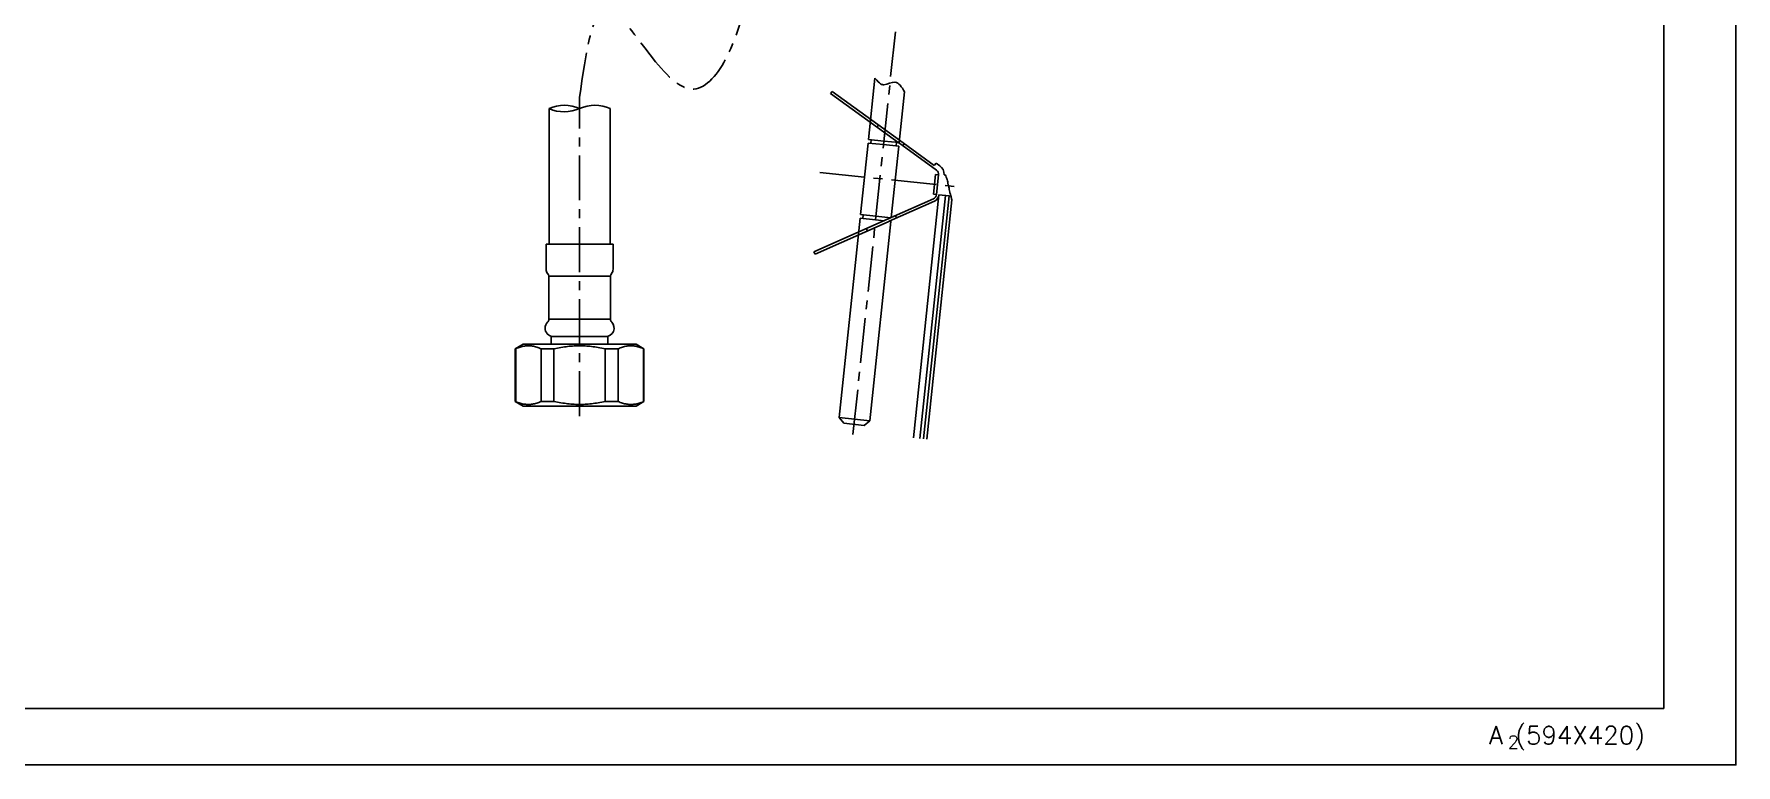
# Model space of a CAD drawing. Extents: x 21489 to 22083, y -3026 to -2606.
# Drawn here: x 21752.5 to 22083.3, y -3026.2 to -2884.1 of the extents above; entities that cross this region are included whole.
import ezdxf

# ---------------------------------------------------------------- set-up
doc = ezdxf.new("R2010")
doc.units = 0
doc.header["$LTSCALE"] = 7
doc.header["$MEASUREMENT"] = 0
doc.linetypes.add('CENTER', pattern=[2, 1.25, -0.25, 0.25, -0.25])
doc.layers.get('0').update_dxf_attribs({"color": 2, "linetype": 'CONTINUOUS'})
for name, color, linetype in [('CL', 1, 'CENTER'), ('D', 2, 'CONTINUOUS'), ('DWG', 7, 'CONTINUOUS'), ('HT', 3, 'CONTINUOUS'), ('TXT', 4, 'CONTINUOUS')]:
    doc.layers.add(name, color=color, linetype=linetype)
doc.styles.add('GHS', font='ROMANS.shx', dxfattribs={"bigfont": 'GHS.shx'})

msp = doc.modelspace()

# ---------------------------------------------------------------- linework, layer by layer
at = {"linetype": 'Continuous'}
msp.add_lwpolyline([(21489.31243, -3026.23662), (22083.31243, -3026.23662), (22083.31243, -2606.23662), (21489.31243, -2606.23662)], close=True, dxfattribs=at)
at = {"color": 2, "linetype": 'Continuous'}
for centre, radius, start, end in [((21855.61802, -2905.16573), 7.2244, 65.8926324, 114.5287656), ((21855.56961, -2892.00231), 7.22139, 245.88184, 294.539558), ((21861.51958, -2905.17054), 7.22879, 65.4869489, 114.0916531)]:
    msp.add_arc(centre, radius, start, end, dxfattribs=at)
at = {"layer": 'CL'}
for p, q in [((21911.695, -2961.98793), (21920.91368, -2874.3213)), ((21858.56881, -2958.43406), (21858.56881, -2896.4262)), ((21905.23628, -2911.00395), (21931.69889, -2913.7866))]:
    msp.add_line(p, q, dxfattribs=at)
msp.add_spline([(21858.56881, -2896.4262), (21863.99709, -2879.34853), (21879.80038, -2894.72696), (21890.88316, -2877.70815), (21890.85925, -2857.61522)], degree=3, dxfattribs=at)
at = {"layer": 'D'}
for p, q in [((21852.56881, -2931.21103), (21864.56881, -2931.21103)), ((21864.56881, -2939.56808), (21852.56881, -2939.56808))]:
    msp.add_line(p, q, dxfattribs=at)
msp.add_open_spline([(21921.72176, -2895.32294), (21921.17335, -2894.40704), (21920.16906, -2892.72976), (21918.02959, -2894.22706), (21916.96926, -2893.85856), (21915.96533, -2892.69207)], degree=3, knots=[0, 0, 0, 0, 2.649884544, 4.852652358, 6.032148156, 6.032148156, 6.032148156, 6.032148156], dxfattribs=at)
at = {"layer": 'DWG'}
for p, q in [((21915.96533, -2892.69207), (21914.71432, -2904.58895)), ((21907.35866, -2895.65134), (21907.65257, -2895.24684)), ((21907.35866, -2895.65134), (21920.67014, -2905.3237)), ((21920.73052, -2904.74951), (21907.65257, -2895.24684)), ((21921.72176, -2895.32294), (21920.68142, -2905.21641)), ((21852.61881, -2924.93406), (21852.61881, -2898.59331)), ((21864.51881, -2924.93406), (21864.51881, -2898.59331)), ((21916.36332, -2902.19428), (21916.65723, -2901.78979)), ((21914.64112, -2905.28511), (21913.17703, -2919.20834)), ((21914.64112, -2905.28511), (21917.62427, -2905.5988)), ((21914.71432, -2904.58895), (21917.69748, -2904.90264)), ((21915.13838, -2905.3374), (21915.21158, -2904.64123)), ((21917.62427, -2905.5988), (21920.60822, -2905.91257)), ((21917.69748, -2904.90264), (21920.68142, -2905.21641)), ((21920.60822, -2905.91257), (21919.15102, -2919.77032)), ((21920.11096, -2905.86028), (21920.18417, -2905.16412)), ((21920.52486, -2905.21813), (21927.90972, -2910.5841)), ((21927.50303, -2909.67054), (21920.73052, -2904.74951)), ((21921.37904, -2905.8388), (21921.67295, -2905.4343)), ((21927.85572, -2909.18514), (21927.50303, -2909.67054)), ((21928.55633, -2909.69421), (21927.85572, -2909.18514)), ((21927.7197, -2911.43492), (21927.31757, -2915.25914)), ((21928.31641, -2911.49767), (21927.7197, -2911.43492)), ((21928.31641, -2911.49767), (21927.91428, -2915.32188)), ((21929.42088, -2911.45825), (21929.62054, -2911.47925)), ((21918.74624, -2920.49783), (21927.5298, -2916.58765)), ((21927.32645, -2916.13087), (21919.15102, -2919.77032)), ((21928.41154, -2915.37417), (21923.44411, -2962.61372)), ((21929.68452, -2915.50803), (21924.71709, -2962.74758)), ((21930.40057, -2915.58333), (21925.43314, -2962.82287)), ((21930.92467, -2916.33663), (21926.02985, -2962.88562)), ((21927.91428, -2915.32188), (21927.31757, -2915.25914)), ((21930.40057, -2915.58333), (21928.41154, -2915.37417)), ((21919.15102, -2919.77032), (21904.11877, -2926.46223)), ((21904.32212, -2926.91901), (21919.09064, -2920.34451)), ((21913.10383, -2919.9045), (21909.02531, -2958.69066)), ((21913.10383, -2919.9045), (21916.08695, -2920.21819)), ((21913.17703, -2919.20834), (21916.16016, -2919.52203)), ((21913.60109, -2919.95679), (21913.67429, -2919.26063)), ((21919.07093, -2920.53197), (21914.99241, -2959.31812)), ((21916.08695, -2920.21819), (21917.75173, -2920.39325)), ((21916.16016, -2919.52203), (21919.03072, -2919.82388)), ((21918.62357, -2920.00513), (21918.64688, -2919.78352)), ((21918.62357, -2920.00513), (21918.98696, -2919.84336)), ((21918.74624, -2920.49783), (21919.07093, -2920.53197)), ((21920.15491, -2919.87073), (21919.95156, -2919.41395)), ((21914.4908, -2922.39222), (21914.28745, -2921.93544)), ((21852.06881, -2924.93406), (21852.06881, -2929.84844)), ((21852.06881, -2924.93406), (21865.06881, -2924.93406)), ((21865.06881, -2924.93406), (21865.06881, -2929.84844)), ((21904.11877, -2926.46223), (21904.32212, -2926.91901)), ((21852.39755, -2930.71638), (21852.34709, -2930.65224)), ((21864.74006, -2930.71638), (21864.79052, -2930.65224)), ((21852.56881, -2931.21103), (21852.56881, -2939.56808)), ((21864.56881, -2931.21103), (21864.56881, -2939.56808)), ((21853.06881, -2942.93406), (21853.26574, -2942.93406)), ((21853.06881, -2944.43406), (21853.06881, -2942.93406)), ((21864.06881, -2942.93406), (21853.26574, -2942.93406)), ((21864.06881, -2944.43406), (21864.06881, -2942.93406)), ((21846.06881, -2945.29921), (21847.5673, -2944.43406)), ((21846.06881, -2945.29921), (21846.06886, -2945.29915)), ((21846.06881, -2955.56973), (21846.06881, -2945.29921)), ((21846.06881, -2955.56611), (21846.06881, -2945.30102)), ((21846.06886, -2945.30096), (21846.06883, -2945.30106)), ((21846.06883, -2945.30106), (21846.06911, -2945.30116)), ((21847.56724, -2944.43406), (21846.06886, -2945.29915)), ((21846.06911, -2945.30116), (21846.06969, -2945.30127)), ((21846.06969, -2945.30127), (21846.07058, -2945.30137)), ((21846.07058, -2945.30137), (21846.07177, -2945.30147)), ((21846.07177, -2945.30147), (21846.07326, -2945.30157)), ((21846.07326, -2945.30157), (21846.07507, -2945.30167)), ((21846.07507, -2945.30167), (21846.07718, -2945.30177)), ((21846.07718, -2945.30177), (21846.0796, -2945.30187)), ((21846.0796, -2945.30187), (21846.08233, -2945.30198)), ((21846.08233, -2945.30198), (21846.08537, -2945.30208)), ((21846.08537, -2945.30208), (21846.08873, -2945.30218)), ((21846.08873, -2945.30218), (21846.0924, -2945.30228)), ((21846.0924, -2945.30228), (21846.09638, -2945.30238)), ((21846.09638, -2945.30238), (21846.10068, -2945.30249)), ((21846.10068, -2945.30249), (21846.1053, -2945.30259)), ((21846.1053, -2945.30259), (21846.11023, -2945.30269)), ((21846.11023, -2945.30269), (21846.11549, -2945.30279)), ((21846.11549, -2945.30279), (21846.12106, -2945.3029)), ((21846.12106, -2945.3029), (21846.12696, -2945.303)), ((21846.12696, -2945.303), (21846.13318, -2945.3031)), ((21846.13318, -2945.3031), (21846.13972, -2945.3032)), ((21846.13972, -2945.3032), (21846.14659, -2945.30331)), ((21846.14659, -2945.30331), (21846.15378, -2945.30341)), ((21846.15378, -2945.30341), (21846.37535, -2945.20671)), ((21846.15378, -2955.56134), (21846.15378, -2945.30341)), ((21846.37535, -2945.20671), (21846.59262, -2945.11964)), ((21846.59262, -2945.11964), (21846.80607, -2945.04186)), ((21846.80607, -2945.04186), (21847.01615, -2944.97307)), ((21847.01615, -2944.97307), (21847.22329, -2944.91302)), ((21847.22329, -2944.91302), (21847.4279, -2944.86147)), ((21847.4279, -2944.86147), (21847.63036, -2944.81824)), ((21847.5673, -2944.43406), (21847.56724, -2944.43406)), ((21847.5673, -2944.43406), (21852.81881, -2944.43406)), ((21847.63036, -2944.81824), (21847.83107, -2944.78317)), ((21847.83107, -2944.78317), (21848.03038, -2944.75614)), ((21848.03038, -2944.75614), (21848.22866, -2944.73705)), ((21848.22866, -2944.73705), (21848.42626, -2944.72583)), ((21848.42626, -2944.72583), (21848.62354, -2944.72245)), ((21848.62354, -2944.72245), (21848.82085, -2944.72688)), ((21848.82085, -2944.72688), (21849.01852, -2944.73915)), ((21849.01852, -2944.73915), (21849.21692, -2944.7593)), ((21849.21692, -2944.7593), (21849.4164, -2944.7874)), ((21849.4164, -2944.7874), (21849.61731, -2944.82356)), ((21849.61731, -2944.82356), (21849.82004, -2944.86789)), ((21849.82004, -2944.86789), (21850.02496, -2944.92057)), ((21850.02496, -2944.92057), (21850.23247, -2944.98178)), ((21850.23247, -2944.98178), (21850.44298, -2945.05176)), ((21850.44298, -2945.05176), (21850.65692, -2945.13077)), ((21850.65692, -2945.13077), (21850.87474, -2945.21911)), ((21850.87474, -2945.21911), (21851.09692, -2945.31712)), ((21851.09692, -2945.31712), (21851.19221, -2945.31723)), ((21851.09692, -2945.31712), (21851.09692, -2955.53395)), ((21851.19221, -2945.31723), (21851.28834, -2945.31734)), ((21851.28834, -2945.31734), (21851.38528, -2945.31744)), ((21851.38528, -2945.31744), (21851.48302, -2945.31755)), ((21851.48302, -2945.31755), (21851.58155, -2945.31765)), ((21851.58155, -2945.31765), (21851.68085, -2945.31775)), ((21851.68085, -2945.31775), (21851.78091, -2945.31785)), ((21851.78091, -2945.31785), (21851.8817, -2945.31795)), ((21851.8817, -2945.31795), (21851.98322, -2945.31805)), ((21851.98322, -2945.31805), (21852.08545, -2945.31814)), ((21852.08545, -2945.31814), (21852.18837, -2945.31824)), ((21852.18837, -2945.31824), (21852.29197, -2945.31833)), ((21852.29197, -2945.31833), (21852.39623, -2945.31842)), ((21852.39623, -2945.31842), (21852.50113, -2945.31851)), ((21852.50113, -2945.31851), (21852.60667, -2945.3186)), ((21852.60667, -2945.3186), (21852.71282, -2945.31868)), ((21852.71282, -2945.31868), (21852.81957, -2945.31877)), ((21852.81881, -2944.43406), (21853.06881, -2944.43406)), ((21852.81957, -2945.31877), (21852.92691, -2945.31885)), ((21852.92691, -2945.31885), (21853.03481, -2945.31893)), ((21853.03481, -2945.31893), (21853.14327, -2945.31901)), ((21869.56724, -2944.43406), (21853.06881, -2944.43406)), ((21853.14327, -2945.31901), (21853.25226, -2945.31909)), ((21853.25226, -2945.31909), (21853.36178, -2945.31916)), ((21853.36178, -2945.31916), (21853.4718, -2945.31924)), ((21853.4718, -2945.31924), (21853.58231, -2945.31931)), ((21853.58231, -2945.31931), (21853.93112, -2945.24159)), ((21853.58231, -2955.52959), (21853.58231, -2945.31931)), ((21853.93112, -2945.24159), (21854.27444, -2945.16984)), ((21854.27444, -2945.16984), (21854.61275, -2945.10391)), ((21854.61275, -2945.10391), (21854.94648, -2945.04362)), ((21854.94648, -2945.04362), (21855.27607, -2944.98884)), ((21855.27607, -2944.98884), (21855.60192, -2944.93945)), ((21855.60192, -2944.93945), (21855.92445, -2944.89533)), ((21855.92445, -2944.89533), (21856.24402, -2944.85638)), ((21856.24402, -2944.85638), (21856.56103, -2944.82251)), ((21856.56103, -2944.82251), (21856.87582, -2944.79366)), ((21856.87582, -2944.79366), (21857.18876, -2944.76974)), ((21857.18876, -2944.76974), (21857.50019, -2944.75072)), ((21857.50019, -2944.75072), (21857.81046, -2944.73655)), ((21857.81046, -2944.73655), (21858.11991, -2944.7272)), ((21858.11991, -2944.7272), (21858.42888, -2944.72265)), ((21858.42888, -2944.72265), (21858.56881, -2944.72275)), ((21858.70874, -2944.72265), (21858.56881, -2944.72275)), ((21859.0177, -2944.7272), (21858.70874, -2944.72265)), ((21859.32715, -2944.73655), (21859.0177, -2944.7272)), ((21859.63742, -2944.75072), (21859.32715, -2944.73655)), ((21859.94886, -2944.76974), (21859.63742, -2944.75072)), ((21860.26179, -2944.79366), (21859.94886, -2944.76974)), ((21860.57659, -2944.82251), (21860.26179, -2944.79366)), ((21860.89359, -2944.85638), (21860.57659, -2944.82251)), ((21861.21317, -2944.89533), (21860.89359, -2944.85638)), ((21861.53569, -2944.93945), (21861.21317, -2944.89533)), ((21861.86155, -2944.98884), (21861.53569, -2944.93945)), ((21862.19114, -2945.04362), (21861.86155, -2944.98884)), ((21862.52487, -2945.10391), (21862.19114, -2945.04362)), ((21862.86317, -2945.16984), (21862.52487, -2945.10391)), ((21863.20649, -2945.24159), (21862.86317, -2945.16984)), ((21863.5553, -2945.31931), (21863.20649, -2945.24159)), ((21863.66581, -2945.31924), (21863.5553, -2945.31931)), ((21863.5553, -2955.52959), (21863.5553, -2945.31931)), ((21863.77584, -2945.31916), (21863.66581, -2945.31924)), ((21863.88535, -2945.31909), (21863.77584, -2945.31916)), ((21863.99435, -2945.31901), (21863.88535, -2945.31909)), ((21864.1028, -2945.31893), (21863.99435, -2945.31901)), ((21864.21071, -2945.31885), (21864.1028, -2945.31893)), ((21864.31804, -2945.31877), (21864.21071, -2945.31885)), ((21864.42479, -2945.31868), (21864.31804, -2945.31877)), ((21864.53094, -2945.3186), (21864.42479, -2945.31868)), ((21864.63648, -2945.31851), (21864.53094, -2945.3186)), ((21864.74139, -2945.31842), (21864.63648, -2945.31851)), ((21864.84565, -2945.31833), (21864.74139, -2945.31842)), ((21864.94924, -2945.31824), (21864.84565, -2945.31833)), ((21865.05216, -2945.31814), (21864.94924, -2945.31824)), ((21865.15439, -2945.31805), (21865.05216, -2945.31814)), ((21865.25591, -2945.31795), (21865.15439, -2945.31805)), ((21865.3567, -2945.31785), (21865.25591, -2945.31795)), ((21865.45676, -2945.31775), (21865.3567, -2945.31785)), ((21865.55606, -2945.31765), (21865.45676, -2945.31775)), ((21865.65459, -2945.31755), (21865.55606, -2945.31765)), ((21865.75233, -2945.31744), (21865.65459, -2945.31755)), ((21865.84928, -2945.31734), (21865.75233, -2945.31744)), ((21865.9454, -2945.31723), (21865.84928, -2945.31734)), ((21866.0407, -2945.31712), (21865.9454, -2945.31723)), ((21866.26287, -2945.21911), (21866.0407, -2945.31712)), ((21866.0407, -2945.31712), (21866.0407, -2955.53395)), ((21866.48069, -2945.13077), (21866.26287, -2945.21911)), ((21866.69463, -2945.05176), (21866.48069, -2945.13077)), ((21866.90514, -2944.98178), (21866.69463, -2945.05176)), ((21867.11265, -2944.92057), (21866.90514, -2944.98178)), ((21867.31757, -2944.86789), (21867.11265, -2944.92057)), ((21867.5203, -2944.82356), (21867.31757, -2944.86789)), ((21867.72122, -2944.7874), (21867.5203, -2944.82356)), ((21867.9207, -2944.7593), (21867.72122, -2944.7874)), ((21868.11909, -2944.73915), (21867.9207, -2944.7593)), ((21868.31677, -2944.72688), (21868.11909, -2944.73915)), ((21868.51407, -2944.72245), (21868.31677, -2944.72688)), ((21868.71135, -2944.72583), (21868.51407, -2944.72245)), ((21868.90895, -2944.73705), (21868.71135, -2944.72583)), ((21869.10723, -2944.75614), (21868.90895, -2944.73705)), ((21869.30655, -2944.78317), (21869.10723, -2944.75614)), ((21869.50725, -2944.81824), (21869.30655, -2944.78317)), ((21869.70971, -2944.86147), (21869.50725, -2944.81824)), ((21869.56724, -2944.43406), (21871.06876, -2945.30096)), ((21869.91432, -2944.91302), (21869.70971, -2944.86147)), ((21870.12146, -2944.97307), (21869.91432, -2944.91302)), ((21870.33154, -2945.04186), (21870.12146, -2944.97307)), ((21870.545, -2945.11964), (21870.33154, -2945.04186)), ((21870.76227, -2945.20671), (21870.545, -2945.11964)), ((21870.98383, -2945.30341), (21870.76227, -2945.20671)), ((21870.99103, -2945.30331), (21870.98383, -2945.30341)), ((21870.98383, -2955.56134), (21870.98383, -2945.30341)), ((21870.99789, -2945.3032), (21870.99103, -2945.30331)), ((21871.00444, -2945.3031), (21870.99789, -2945.3032)), ((21871.01066, -2945.303), (21871.00444, -2945.3031)), ((21871.01655, -2945.3029), (21871.01066, -2945.303)), ((21871.02213, -2945.30279), (21871.01655, -2945.3029)), ((21871.02738, -2945.30269), (21871.02213, -2945.30279)), ((21871.03232, -2945.30259), (21871.02738, -2945.30269)), ((21871.03693, -2945.30249), (21871.03232, -2945.30259)), ((21871.04123, -2945.30238), (21871.03693, -2945.30249)), ((21871.04522, -2945.30228), (21871.04123, -2945.30238)), ((21871.04889, -2945.30218), (21871.04522, -2945.30228)), ((21871.05224, -2945.30208), (21871.04889, -2945.30218)), ((21871.05528, -2945.30198), (21871.05224, -2945.30208)), ((21871.05801, -2945.30187), (21871.05528, -2945.30198)), ((21871.06043, -2945.30177), (21871.05801, -2945.30187)), ((21871.06254, -2945.30167), (21871.06043, -2945.30177)), ((21871.06435, -2945.30157), (21871.06254, -2945.30167)), ((21871.06584, -2945.30147), (21871.06435, -2945.30157)), ((21871.06703, -2945.30137), (21871.06584, -2945.30147)), ((21871.06792, -2945.30127), (21871.06703, -2945.30137)), ((21871.0685, -2945.30116), (21871.06792, -2945.30127)), ((21871.06878, -2945.30106), (21871.0685, -2945.30116)), ((21871.06876, -2945.30096), (21871.06878, -2945.30106)), ((21871.06881, -2955.56611), (21871.06881, -2945.30102)), ((21846.06893, -2955.56593), (21846.06881, -2955.56614)), ((21846.06881, -2955.56614), (21846.06901, -2955.56635)), ((21847.56591, -2956.43406), (21846.06881, -2955.56973)), ((21846.06881, -2955.56974), (21846.06881, -2955.56973)), ((21846.06881, -2955.56975), (21846.06881, -2955.56974)), ((21846.06881, -2955.56976), (21846.06881, -2955.56975)), ((21846.06881, -2955.56977), (21846.06881, -2955.56976)), ((21846.06882, -2955.56978), (21846.06881, -2955.56977)), ((21846.06882, -2955.56979), (21846.06882, -2955.56978)), ((21846.06882, -2955.5698), (21846.06882, -2955.56979)), ((21846.06883, -2955.56981), (21846.06882, -2955.5698)), ((21846.06883, -2955.56982), (21846.06883, -2955.56981)), ((21846.06884, -2955.56983), (21846.06883, -2955.56982)), ((21846.06885, -2955.56983), (21846.06884, -2955.56983)), ((21846.06886, -2955.56985), (21846.06885, -2955.56983)), ((21846.06887, -2955.56986), (21846.06886, -2955.56985)), ((21846.06888, -2955.56986), (21846.06887, -2955.56986)), ((21846.06889, -2955.56987), (21846.06888, -2955.56986)), ((21846.0689, -2955.56988), (21846.06889, -2955.56987)), ((21846.06891, -2955.56989), (21846.0689, -2955.56988)), ((21846.06892, -2955.5699), (21846.06891, -2955.56989)), ((21846.06893, -2955.56991), (21846.06892, -2955.5699)), ((21846.06936, -2955.56573), (21846.06893, -2955.56593)), ((21846.06895, -2955.56992), (21846.06893, -2955.56991)), ((21846.06896, -2955.56993), (21846.06895, -2955.56992)), ((21846.06898, -2955.56994), (21846.06896, -2955.56993)), ((21846.06899, -2955.56995), (21846.06898, -2955.56994)), ((21846.06901, -2955.56996), (21846.06899, -2955.56995)), ((21847.56567, -2956.43406), (21846.06901, -2955.56996)), ((21846.07012, -2955.56552), (21846.06936, -2955.56573)), ((21846.07119, -2955.56531), (21846.07012, -2955.56552)), ((21846.07258, -2955.56511), (21846.07119, -2955.56531)), ((21846.07429, -2955.5649), (21846.07258, -2955.56511)), ((21846.07633, -2955.56469), (21846.07429, -2955.5649)), ((21846.07869, -2955.56448), (21846.07633, -2955.56469)), ((21846.08138, -2955.56427), (21846.07869, -2955.56448)), ((21846.08439, -2955.56407), (21846.08138, -2955.56427)), ((21846.08773, -2955.56386), (21846.08439, -2955.56407)), ((21846.09139, -2955.56365), (21846.08773, -2955.56386)), ((21846.09539, -2955.56344), (21846.09139, -2955.56365)), ((21846.09972, -2955.56323), (21846.09539, -2955.56344)), ((21846.10438, -2955.56302), (21846.09972, -2955.56323)), ((21846.10938, -2955.56281), (21846.10438, -2955.56302)), ((21846.11471, -2955.5626), (21846.10938, -2955.56281)), ((21846.12037, -2955.56239), (21846.11471, -2955.5626)), ((21846.12638, -2955.56218), (21846.12037, -2955.56239)), ((21846.13272, -2955.56197), (21846.12638, -2955.56218)), ((21846.1394, -2955.56176), (21846.13272, -2955.56197)), ((21846.14642, -2955.56155), (21846.1394, -2955.56176)), ((21846.15378, -2955.56134), (21846.14642, -2955.56155)), ((21846.37499, -2955.65722), (21846.15378, -2955.56134)), ((21846.59196, -2955.74352), (21846.37499, -2955.65722)), ((21846.80514, -2955.82056), (21846.59196, -2955.74352)), ((21847.015, -2955.88865), (21846.80514, -2955.82056)), ((21847.22195, -2955.94804), (21847.015, -2955.88865)), ((21847.4264, -2955.99895), (21847.22195, -2955.94804)), ((21847.62875, -2956.04157), (21847.4264, -2955.99895)), ((21847.56567, -2956.43406), (21847.56591, -2956.43406)), ((21848.26881, -2956.43406), (21847.56591, -2956.43406)), ((21847.82936, -2956.07604), (21847.62875, -2956.04157)), ((21848.02861, -2956.1025), (21847.82936, -2956.07604)), ((21861.30196, -2956.43406), (21847.90681, -2956.43406)), ((21848.22686, -2956.12103), (21848.02861, -2956.1025)), ((21848.42445, -2956.13171), (21848.22686, -2956.12103)), ((21848.26881, -2956.43406), (21861.30196, -2956.43406)), ((21848.62175, -2956.13457), (21848.42445, -2956.13171)), ((21848.81909, -2956.12962), (21848.62175, -2956.13457)), ((21849.01682, -2956.11684), (21848.81909, -2956.12962)), ((21849.2153, -2956.09619), (21849.01682, -2956.11684)), ((21849.41488, -2956.06759), (21849.2153, -2956.09619)), ((21849.61592, -2956.03095), (21849.41488, -2956.06759)), ((21849.81879, -2955.98612), (21849.61592, -2956.03095)), ((21850.02388, -2955.93296), (21849.81879, -2955.98612)), ((21850.23157, -2955.87126), (21850.02388, -2955.93296)), ((21850.44228, -2955.80079), (21850.23157, -2955.87126)), ((21850.65643, -2955.7213), (21850.44228, -2955.80079)), ((21850.87449, -2955.63246), (21850.65643, -2955.7213)), ((21851.09692, -2955.53395), (21850.87449, -2955.63246)), ((21851.19223, -2955.53373), (21851.09692, -2955.53395)), ((21851.28838, -2955.53352), (21851.19223, -2955.53373)), ((21851.38534, -2955.53331), (21851.28838, -2955.53352)), ((21851.48311, -2955.5331), (21851.38534, -2955.53331)), ((21851.58165, -2955.5329), (21851.48311, -2955.5331)), ((21851.68097, -2955.53269), (21851.58165, -2955.5329)), ((21851.78103, -2955.5325), (21851.68097, -2955.53269)), ((21851.88184, -2955.5323), (21851.78103, -2955.5325)), ((21851.98337, -2955.5321), (21851.88184, -2955.5323)), ((21852.0856, -2955.53191), (21851.98337, -2955.5321)), ((21852.18852, -2955.53173), (21852.0856, -2955.53191)), ((21852.29212, -2955.53154), (21852.18852, -2955.53173)), ((21852.39638, -2955.53136), (21852.29212, -2955.53154)), ((21852.50128, -2955.53118), (21852.39638, -2955.53136)), ((21852.60681, -2955.53101), (21852.50128, -2955.53118)), ((21852.71296, -2955.53084), (21852.60681, -2955.53101)), ((21852.8197, -2955.53067), (21852.71296, -2955.53084)), ((21852.92702, -2955.53051), (21852.8197, -2955.53067)), ((21852.92691, -2955.53005), (21853.03481, -2955.52997)), ((21853.03491, -2955.53034), (21852.92702, -2955.53051)), ((21853.03481, -2955.52997), (21853.14327, -2955.52989)), ((21853.14335, -2955.53019), (21853.03491, -2955.53034)), ((21853.14327, -2955.52989), (21853.25226, -2955.52981)), ((21853.25233, -2955.53003), (21853.14335, -2955.53019)), ((21853.25226, -2955.52981), (21853.36178, -2955.52974)), ((21853.36182, -2955.52988), (21853.25233, -2955.53003)), ((21853.36178, -2955.52974), (21853.4718, -2955.52966)), ((21853.58231, -2955.52959), (21853.36182, -2955.52988)), ((21853.4718, -2955.52966), (21853.58231, -2955.52959)), ((21853.58231, -2955.52959), (21853.93112, -2955.60732)), ((21853.93112, -2955.60732), (21854.27444, -2955.67906)), ((21854.27444, -2955.67906), (21854.61275, -2955.745)), ((21854.61275, -2955.745), (21854.94648, -2955.80528)), ((21854.94648, -2955.80528), (21855.27607, -2955.86006)), ((21855.27607, -2955.86006), (21855.60192, -2955.90945)), ((21855.60192, -2955.90945), (21855.92445, -2955.95357)), ((21855.92445, -2955.95357), (21856.24402, -2955.99252)), ((21856.24402, -2955.99252), (21856.56103, -2956.02639)), ((21856.56103, -2956.02639), (21856.87582, -2956.05524)), ((21856.87582, -2956.05524), (21857.18876, -2956.07916)), ((21857.18876, -2956.07916), (21857.50019, -2956.09818)), ((21857.50019, -2956.09818), (21857.81046, -2956.11235)), ((21857.81046, -2956.11235), (21858.11991, -2956.1217)), ((21858.11991, -2956.1217), (21858.42888, -2956.12625)), ((21858.42888, -2956.12625), (21858.56881, -2956.12615)), ((21858.70874, -2956.12625), (21858.56881, -2956.12615)), ((21859.0177, -2956.1217), (21858.70874, -2956.12625)), ((21859.32715, -2956.11235), (21859.0177, -2956.1217)), ((21859.63742, -2956.09818), (21859.32715, -2956.11235)), ((21859.94886, -2956.07916), (21859.63742, -2956.09818)), ((21860.26179, -2956.05524), (21859.94886, -2956.07916)), ((21860.57659, -2956.02639), (21860.26179, -2956.05524)), ((21860.89359, -2955.99252), (21860.57659, -2956.02639)), ((21861.21317, -2955.95357), (21860.89359, -2955.99252)), ((21861.53569, -2955.90945), (21861.21317, -2955.95357)), ((21861.30196, -2956.43406), (21869.56567, -2956.43406)), ((21861.86155, -2955.86006), (21861.53569, -2955.90945)), ((21862.19114, -2955.80528), (21861.86155, -2955.86006)), ((21862.52487, -2955.745), (21862.19114, -2955.80528)), ((21862.86317, -2955.67906), (21862.52487, -2955.745)), ((21863.20649, -2955.60732), (21862.86317, -2955.67906)), ((21863.5553, -2955.52959), (21863.20649, -2955.60732)), ((21863.5553, -2955.52959), (21863.77579, -2955.52988)), ((21863.66581, -2955.52966), (21863.5553, -2955.52959)), ((21863.77584, -2955.52974), (21863.66581, -2955.52966)), ((21863.77579, -2955.52988), (21863.88528, -2955.53003)), ((21863.88535, -2955.52981), (21863.77584, -2955.52974)), ((21863.88528, -2955.53003), (21863.99426, -2955.53019)), ((21863.99435, -2955.52989), (21863.88535, -2955.52981)), ((21863.99426, -2955.53019), (21864.1027, -2955.53034)), ((21864.1028, -2955.52997), (21863.99435, -2955.52989)), ((21864.1027, -2955.53034), (21864.21059, -2955.53051)), ((21864.21071, -2955.53005), (21864.1028, -2955.52997)), ((21864.21059, -2955.53051), (21864.31791, -2955.53067)), ((21864.31791, -2955.53067), (21864.42466, -2955.53084)), ((21864.42466, -2955.53084), (21864.5308, -2955.53101)), ((21864.5308, -2955.53101), (21864.63633, -2955.53118)), ((21864.63633, -2955.53118), (21864.74123, -2955.53136)), ((21864.74123, -2955.53136), (21864.84549, -2955.53154)), ((21864.84549, -2955.53154), (21864.94909, -2955.53173)), ((21864.94909, -2955.53173), (21865.05201, -2955.53191)), ((21865.05201, -2955.53191), (21865.15425, -2955.5321)), ((21865.15425, -2955.5321), (21865.25577, -2955.5323)), ((21865.25577, -2955.5323), (21865.35658, -2955.5325)), ((21865.35658, -2955.5325), (21865.45665, -2955.53269)), ((21865.45665, -2955.53269), (21865.55596, -2955.5329)), ((21865.55596, -2955.5329), (21865.65451, -2955.5331)), ((21865.65451, -2955.5331), (21865.75227, -2955.53331)), ((21865.75227, -2955.53331), (21865.84923, -2955.53352)), ((21865.84923, -2955.53352), (21865.94538, -2955.53373)), ((21865.94538, -2955.53373), (21866.0407, -2955.53395)), ((21866.0407, -2955.53395), (21866.26313, -2955.63246)), ((21866.26313, -2955.63246), (21866.48118, -2955.7213)), ((21866.48118, -2955.7213), (21866.69534, -2955.80079)), ((21866.69534, -2955.80079), (21866.90605, -2955.87126)), ((21866.90605, -2955.87126), (21867.11374, -2955.93296)), ((21867.11374, -2955.93296), (21867.31882, -2955.98612)), ((21867.31882, -2955.98612), (21867.52169, -2956.03095)), ((21867.52169, -2956.03095), (21867.72273, -2956.06759)), ((21867.72273, -2956.06759), (21867.92231, -2956.09619)), ((21867.92231, -2956.09619), (21868.12079, -2956.11684)), ((21868.12079, -2956.11684), (21868.31853, -2956.12962)), ((21868.31853, -2956.12962), (21868.51587, -2956.13457)), ((21868.51587, -2956.13457), (21868.71316, -2956.13171)), ((21868.71316, -2956.13171), (21868.91076, -2956.12103)), ((21868.91076, -2956.12103), (21869.109, -2956.1025)), ((21869.109, -2956.1025), (21869.30825, -2956.07604)), ((21869.30825, -2956.07604), (21869.50886, -2956.04157)), ((21869.50886, -2956.04157), (21869.71121, -2955.99895)), ((21869.56567, -2956.43406), (21871.0686, -2955.56635)), ((21869.71121, -2955.99895), (21869.91566, -2955.94804)), ((21869.91566, -2955.94804), (21870.12261, -2955.88865)), ((21870.12261, -2955.88865), (21870.33247, -2955.82056)), ((21870.33247, -2955.82056), (21870.54566, -2955.74352)), ((21870.54566, -2955.74352), (21870.76262, -2955.65722)), ((21870.76262, -2955.65722), (21870.98383, -2955.56134)), ((21870.98383, -2955.56134), (21870.99119, -2955.56155)), ((21870.99119, -2955.56155), (21870.99822, -2955.56176)), ((21870.99822, -2955.56176), (21871.0049, -2955.56197)), ((21871.0049, -2955.56197), (21871.01124, -2955.56218)), ((21871.01124, -2955.56218), (21871.01724, -2955.56239)), ((21871.01724, -2955.56239), (21871.02291, -2955.5626)), ((21871.02291, -2955.5626), (21871.02824, -2955.56281)), ((21871.02824, -2955.56281), (21871.03323, -2955.56302)), ((21871.03323, -2955.56302), (21871.03789, -2955.56323)), ((21871.03789, -2955.56323), (21871.04222, -2955.56344)), ((21871.04222, -2955.56344), (21871.04622, -2955.56365)), ((21871.04622, -2955.56365), (21871.04989, -2955.56386)), ((21871.04989, -2955.56386), (21871.05323, -2955.56407)), ((21871.05323, -2955.56407), (21871.05624, -2955.56427)), ((21871.05624, -2955.56427), (21871.05892, -2955.56448)), ((21871.05892, -2955.56448), (21871.06128, -2955.56469)), ((21871.06128, -2955.56469), (21871.06332, -2955.5649)), ((21871.06332, -2955.5649), (21871.06503, -2955.56511)), ((21871.06503, -2955.56511), (21871.06643, -2955.56531)), ((21871.06643, -2955.56531), (21871.0675, -2955.56552)), ((21871.0675, -2955.56552), (21871.06825, -2955.56573)), ((21871.06825, -2955.56573), (21871.06868, -2955.56593)), ((21871.0688, -2955.56614), (21871.0686, -2955.56635)), ((21871.06868, -2955.56593), (21871.0688, -2955.56614)), ((21909.02531, -2958.69066), (21909.91525, -2959.78975)), ((21909.02531, -2958.69066), (21914.99241, -2959.31812)), ((21909.91525, -2959.78975), (21913.89332, -2960.20806)), ((21914.99241, -2959.31812), (21913.89332, -2960.20806))]:
    msp.add_line(p, q, dxfattribs=at)
for centre, radius, start, end in [((21927.32189, -2911.39309), 1, 353.9971784, 53.9971784), ((21927.32189, -2911.39309), 2.1, 358.2218091, 53.9971784), ((21926.91976, -2915.2173), 1, 293.9971784, 353.9971784), ((21926.91976, -2915.2173), 1.5, 293.9971784, 353.9971784), ((21853.36881, -2929.84844), 1.3, 180, 218.192902), ((21851.76881, -2931.21103), 0.8, 0, 38.192902), ((21865.36881, -2931.21103), 0.8, 141.807098, 180), ((21863.76881, -2929.84844), 1.3, 321.807098, 0), ((21853.51749, -2941.28406), 1.65, 135.5407103, 222.0731288), ((21851.76881, -2939.56808), 0.8, 315.5407103, 0), ((21863.62012, -2941.28406), 1.65, 270, 44.4592897), ((21865.36881, -2939.56808), 0.8, 180, 224.4592897), ((21853.51749, -2941.28406), 1.65, 222.0731288, 259.6550493)]:
    msp.add_arc(centre, radius, start, end, dxfattribs=at)
msp.add_spline([(21929.62054, -2911.47925), (21929.62644, -2911.48878), (21929.82497, -2911.90434), (21929.907, -2912.15152), (21930.01597, -2912.40485), (21930.10694, -2912.8356), (21930.22709, -2913.40411), (21930.35072, -2913.86805), (21930.41713, -2914.31682), (21930.50669, -2914.83039), (21930.67102, -2915.39473), (21930.76417, -2915.72168), (21930.83243, -2915.98109), (21930.92467, -2916.33663)], degree=3, dxfattribs=at)
at = {"layer": 'HT'}
msp.add_line((21864.51881, -2924.83435), (21864.4191, -2924.93406), dxfattribs=at)
at = {"layer": 'TXT', "color": 4}
msp.add_line((22069.31243, -2625.23662), (22069.31243, -3015.23662), dxfattribs=at)
at = {"layer": 'TXT', "color": 4, "linetype": 'Continuous'}
msp.add_line((22069.31243, -3015.23662), (21515.31243, -3015.23662), dxfattribs=at)

# ---------------------------------------------------------------- texts
at = {"color": 7, "style": 'GHS'}
for s, height, p in [('A (594X420)', 3.5, (22035.32627, -3022.20972)), ('2', 2.5, (22038.97995, -3023.04169))]:
    msp.add_text(s, height=height, dxfattribs=at).set_placement(p)

doc.saveas('drawing.dxf')
